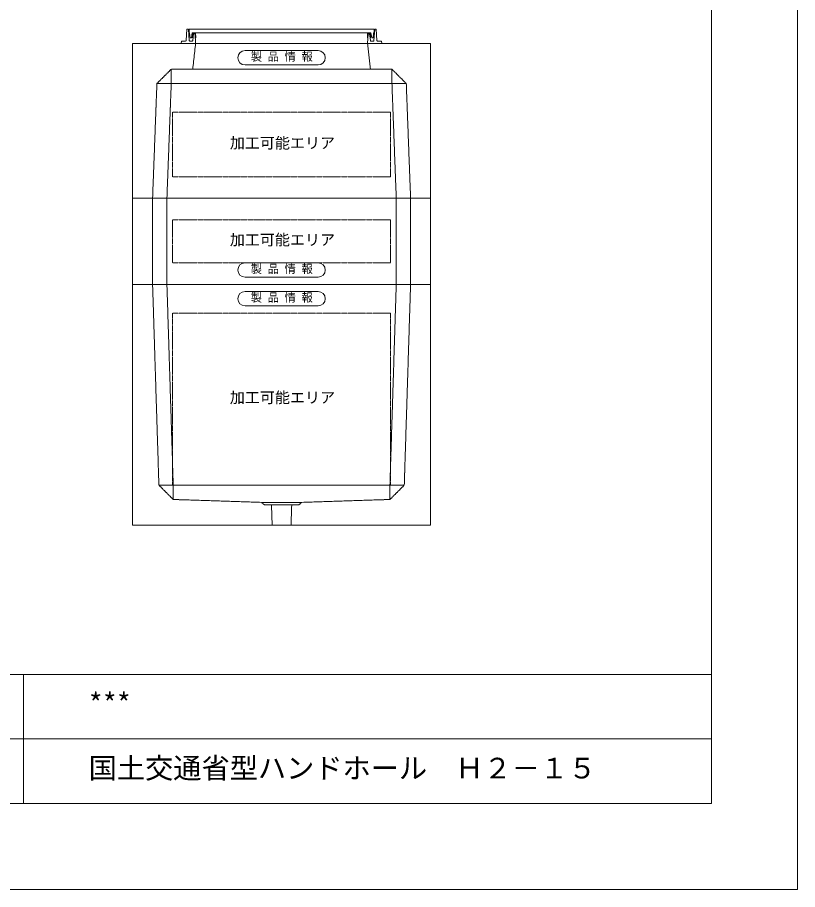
# Model space of a CAD drawing. Units: millimetres, scale not verified. Extents: x -4455 to 4455, y -3150 to 3150.
# Drawn here: x 1733 to 4455, y -3150 to -109 of the extents above; entities that cross this region are included whole.
import ezdxf
from ezdxf.enums import TextEntityAlignment as Align

# ---------------------------------------------------------------- set-up
doc = ezdxf.new("R2010")
doc.units = ezdxf.units.MM
doc.header["$LTSCALE"] = 20
doc.linetypes.add('LONG_DASHED1', pattern=[7, 6, -1])
doc.linetypes.add('LONG_DOUBLE_CHAIN', pattern=[21.8, 18, -1, 0.6, -0.6, 0.6, -1])
for name, color, linetype, lineweight in [('0-0_D-TTL', 7, 'Continuous', 9), ('0-1_Defpoints', 7, 'Continuous', 9), ('0-2_D-TTL-FRAM1', 134, 'Continuous', 9), ('0-3_D-TTL-TXT', 7, 'Continuous', 9), ('0-8_D-STR', 7, 'LONG_DASHED1', 9), ('0-9_D-STR-STR1', 7, 'Continuous', 9), ('0-A_D-STR-STR5', 1, 'LONG_DOUBLE_CHAIN', 9), ('0-B_D-STR-STR4', 134, 'Continuous', 9)]:
    doc.layers.add(name, color=color, linetype=linetype, lineweight=lineweight)
doc.styles.add('ＭＳ ゴシック', font='')
doc.styles.get('ＭＳ ゴシック').set_extended_font_data('MS Gothic')

# ---------------------------------------------------------------- blocks, each defined once
blk = doc.blocks.new('A$C4DE05FD1')
at = {"layer": '0-0_D-TTL', "color": 134}
for p in [(114800, 76000), (4000, 4000)]:
    blk.add_line(p, (114800, 4000), dxfattribs=at)
at = {"layer": '0-1_Defpoints', "color": 134}
for p in [(118800, 84000), (0, 0)]:
    blk.add_line(p, (118800, 0), dxfattribs=at)
at = {"layer": '0-2_D-TTL-FRAM1'}
for p, q in [((38800, 10000), (114800, 10000)), ((82800, 10000), (82800, 4000)), ((64800, 7000), (114800, 7000))]:
    blk.add_line(p, q, dxfattribs=at)
blk = doc.blocks.new('A$C284D0AE2')
at = {"layer": '0-B_D-STR-STR4'}
for p, q in [((-6600, 1000), (-6655.6, 197.2)), ((-6500, 1000), (-6600, 1000)), ((-6442.7, 197.2), (-6500, 1000)), ((-6450, 1000), (-6450, 740)), ((-6450, 740), (-6438.3, 740)), ((-6418.4, 721.8), (-6390, 400)), ((-6290, 400), (-6230, 740)), ((-6230, 740), (6230, 740)), ((-6180, 740), (-6212.4, 401.3)), ((-6140, 680), (-6195.9, 195.4)), ((-6000, 740), (-6180, 740)), ((-6040, 680), (-6140, 680)), ((-6000, 0), (-6040, 680)), ((-5983.5, 401.3), (-6000, 740)), ((6000, 740), (6180, 740)), ((6180, 740), (6212.4, 401.3)), ((-6980, 160), (-7000, 0)), ((-7000, 0), (7000, 0)), ((-6695.5, 160), (-6980, 160)), ((-6235.7, 160), (-6402.8, 160)), ((-6390, 400), (-6290, 400)), ((-6212.4, 401.3), (-6172.2, 401.3)), ((-6023.6, 401.3), (-5983.5, 401.3)), ((6212.4, 401.3), (6172.2, 401.3)), ((6235.7, 160), (6402.8, 160)), ((6695.5, 160), (6980, 160)), ((6980, 160), (7000, 0))]:
    blk.add_line(p, q, dxfattribs=at)
for points in [[(-6450, 1000), (6450, 1000), (6450, 740), (6438.3, 740)], [(6023.6, 401.3), (5983.5, 401.3), (6000, 740)], [(6000, 0), (6040, 680), (6140, 680), (6195.9, 195.4)], [(6418.4, 721.8), (6390, 400), (6290, 400), (6230, 740)], [(6442.7, 197.2), (6500, 1000), (6600, 1000), (6655.6, 197.2)]]:
    blk.add_lwpolyline(points, dxfattribs=at)
for centre, radius, start, end in [((-6438.3, 720), 20, 5.04245, 90), ((6438.3, 720), 20, 90, 174.95755), ((-6695.5, 200), 40, 270, 356.0372), ((-6402.8, 200), 40, 184.08562, 270), ((-6235.7, 200), 40, 270, 353.41806), ((6235.7, 200), 40, 186.58194, 270), ((6402.8, 200), 40, 270, 355.91438), ((6695.5, 200), 40, 183.9628, 270)]:
    blk.add_arc(centre, radius, start, end, dxfattribs=at)
blk = doc.blocks.new('A$C4A6C5A6A')
at = {"layer": '0-9_D-STR-STR1'}
for p, q in [((-2550, 0), (2550, 0)), ((-2550, -1000), (2550, -1000))]:
    blk.add_line(p, q, dxfattribs=at)
for centre, start, end in [((-2550, -500), 90, 270), ((2550, -500), 270, 90)]:
    blk.add_arc(centre, 500, start, end, dxfattribs=at)
at = {"layer": '0-9_D-STR-STR1', "style": 'ＭＳ ゴシック'}
blk.add_text('製 品 情 報', height=577.3, dxfattribs=at).set_placement((-2149.6, -882.5), align=Align.BOTTOM_LEFT)
blk = doc.blocks.new('A$C5A6A0778')
at = {"layer": '0-8_D-STR', "linetype": 'Continuous'}
for p, q in [((-10400, 10800), (10400, 10800)), ((-10400, 0), (-10400, 10800)), ((10400, 10800), (10400, 0)), ((-10400, 0), (10400, 0))]:
    blk.add_line(p, q, dxfattribs=at)
at = {"layer": '0-8_D-STR'}
for p, q in [((-6000, 10800), (-6200, 9000)), ((6000, 10800), (6200, 9000)), ((-8700, 8000), (-7700, 9000)), ((7700, 9000), (-7700, 9000)), ((-7700, 8000), (-7700, 9000)), ((8700, 8000), (7700, 9000)), ((7700, 8000), (7700, 9000)), ((-8700, 8000), (-9000, 0)), ((8700, 8000), (-8700, 8000)), ((-7700, 8000), (-8000, 0)), ((7700, 8000), (8000, 0)), ((8700, 8000), (9000, 0))]:
    blk.add_line(p, q, dxfattribs=at)
at = {"layer": '0-A_D-STR-STR5'}
for p, q in [((-7600, 6000), (-7600, 1500)), ((7600, 6000), (-7600, 6000))]:
    blk.add_line(p, q, dxfattribs=at)
blk.add_lwpolyline([(7600, 6000), (7600, 1500), (-7600, 1500)], dxfattribs=at)
at = {"layer": '0-9_D-STR-STR1'}
blk.add_blockref('A$C4A6C5A6A', (0, 10300), dxfattribs=at)
blk = doc.blocks.new('A$C493D0D78')
at = {"layer": '0-8_D-STR', "linetype": 'Continuous'}
for p, q in [((10400, 0), (-10400, 0)), ((10400, -6000), (10400, 0))]:
    blk.add_line(p, q, dxfattribs=at)
at = {"layer": '0-8_D-STR'}
for p, q in [((-9000, 0), (-9000, -6000)), ((-8000, 0), (-8000, -6000)), ((8000, 0), (8000, -6000)), ((9000, 0), (9000, -6000))]:
    blk.add_line(p, q, dxfattribs=at)
at = {"layer": '0-8_D-STR', "linetype": 'Continuous'}
blk.add_lwpolyline([(10400, -6000), (-10400, -6000), (-10400, 0)], dxfattribs=at)
at = {"layer": '0-A_D-STR-STR5'}
for p, q in [((7600, -1500), (7600, -4500)), ((7600, -4500), (-7600, -4500))]:
    blk.add_line(p, q, dxfattribs=at)
blk.add_lwpolyline([(7600, -1500), (-7600, -1500), (-7600, -4500)], dxfattribs=at)
at = {"layer": '0-9_D-STR-STR1'}
blk.add_blockref('A$C4A6C5A6A', (0, -4500), dxfattribs=at)
blk = doc.blocks.new('A$C5B9F263B')
at = {"layer": '0-8_D-STR', "linetype": 'Continuous'}
for p, q in [((-10400, 0), (10400, 0)), ((-10400, -16800), (-10400, 0)), ((10400, -16800), (10400, 0)), ((-10400, -16800), (10400, -16800))]:
    blk.add_line(p, q, dxfattribs=at)
at = {"layer": '0-8_D-STR'}
for p, q in [((-9000, 0), (-8560, -14000)), ((-8000, 0), (-7560, -14000)), ((8000, 0), (7560, -14000)), ((9000, 0), (8560, -14000)), ((-7560, -15000), (-8560, -14000)), ((-8560, -14000), (8560, -14000)), ((-7560, -15000), (-7560, -14000)), ((7560, -15000), (8560, -14000)), ((7560, -15000), (7560, -14000)), ((-7560, -15000), (-1400, -15200)), ((-1200, -15380), (-1400, -15200)), ((1400, -15200), (-1400, -15200)), ((1200, -15380), (1400, -15200)), ((7560, -15000), (1400, -15200)), ((1200, -15380), (-1200, -15380)), ((-660, -16800), (-705, -15380)), ((660, -16800), (705, -15380))]:
    blk.add_line(p, q, dxfattribs=at)
at = {"layer": '0-A_D-STR-STR5'}
for p, q in [((-7600, -2000), (-7600, -14000)), ((7600, -2000), (-7600, -2000)), ((7600, -2000), (7600, -14000)), ((7600, -14000), (-7600, -14000))]:
    blk.add_line(p, q, dxfattribs=at)
at = {"layer": '0-9_D-STR-STR1'}
blk.add_blockref('A$C4A6C5A6A', (0, -500), dxfattribs=at)

msp = doc.modelspace()

# ---------------------------------------------------------------- block references
at = {"layer": '0-0_D-TTL', "xscale": 0.075, "yscale": 0.075}
msp.add_blockref('A$C4DE05FD1', (-4455, -3150), dxfattribs=at)
at = {"layer": '0-8_D-STR', "xscale": 0.05, "yscale": 0.05}
for name, p in [('A$C5A6A0778', (2655, -740)), ('A$C493D0D78', (2655, -740)), ('A$C5B9F263B', (2655, -1040))]:
    msp.add_blockref(name, p, dxfattribs=at)
at = {"layer": '0-B_D-STR-STR4', "xscale": 0.05, "yscale": 0.05}
msp.add_blockref('A$C284D0AE2', (2655, -200), dxfattribs=at)

# ---------------------------------------------------------------- texts
at = {"layer": '0-3_D-TTL-TXT', "style": 'ＭＳ ゴシック'}
for s, p in [('***', (1981.99, -2559.3)), ('国土交通省型ハンドホール\u3000Ｈ２－１５', (1981.99, -2784.3))]:
    msp.add_text(s, height=72.14, dxfattribs=at).set_placement(p, align=Align.BOTTOM_LEFT)
at = {"layer": '0-A_D-STR-STR5', "style": 'ＭＳ ゴシック'}
for p in [(2474.52, -577.75), (2474.52, -915.25), (2474.52, -1465.25)]:
    msp.add_text('加工可能エリア', height=38.42, dxfattribs=at).set_placement(p, align=Align.BOTTOM_LEFT)

doc.saveas('drawing.dxf')
